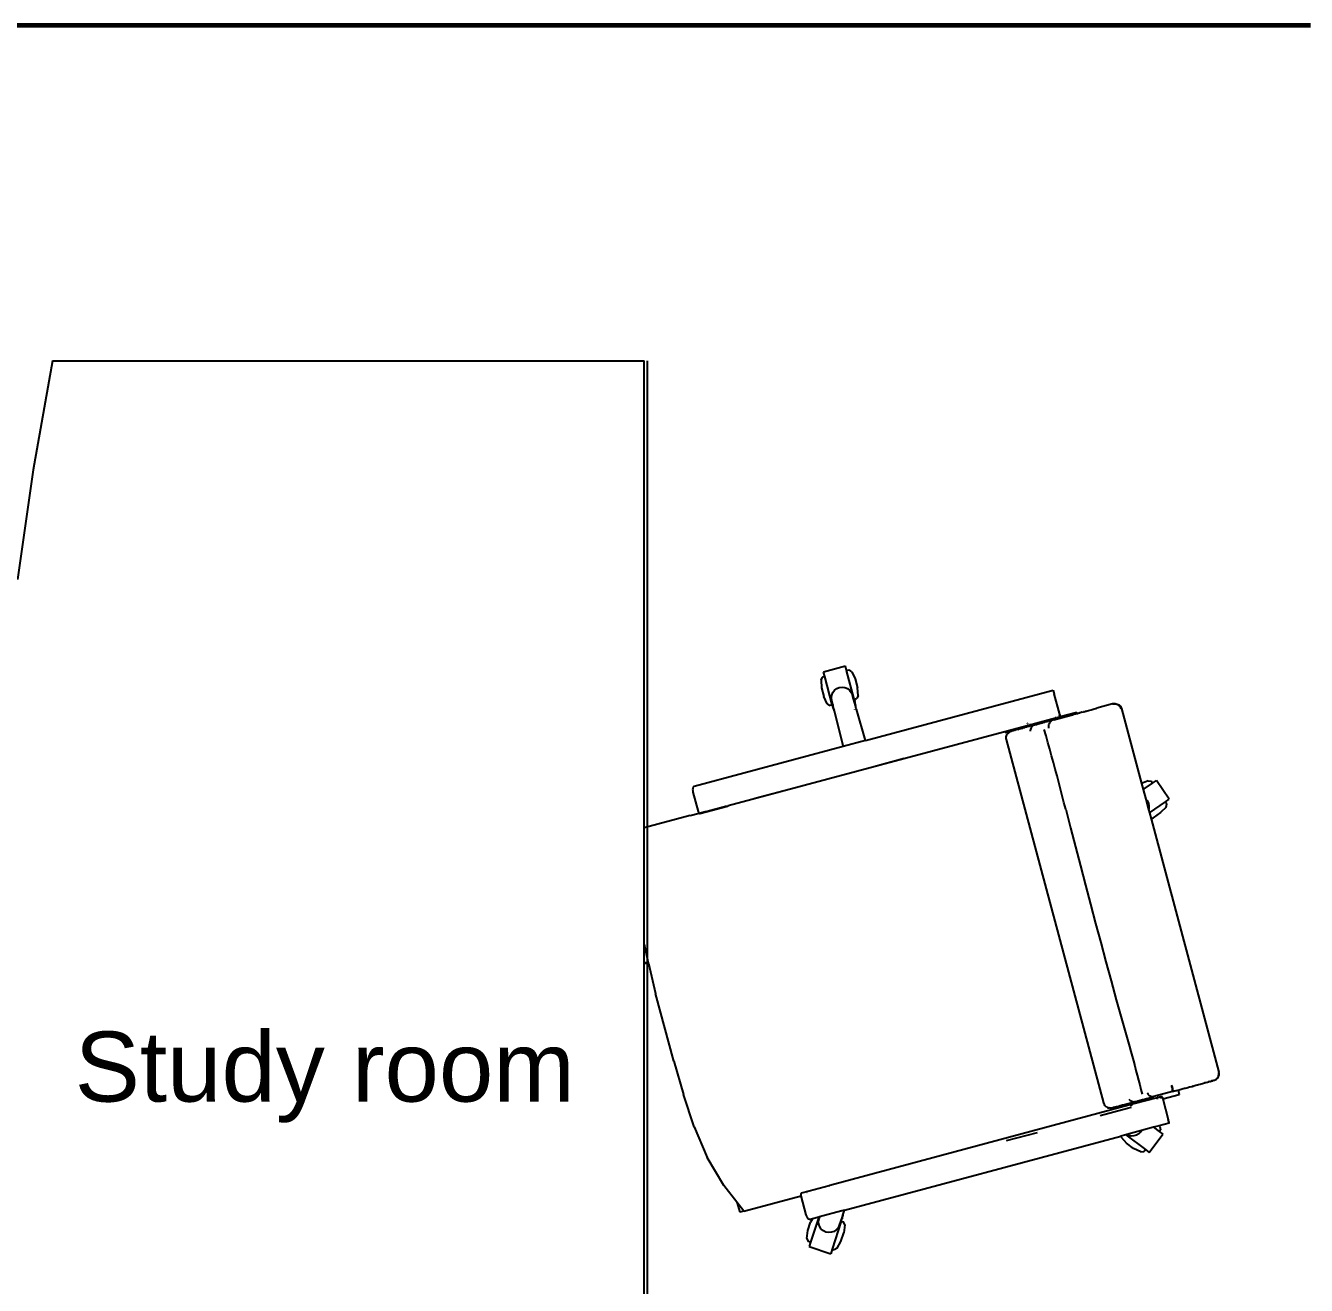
# Model space of a CAD drawing. Header units: metres. Extents: x 54.3 to 102.1, y 17 to 45.8.
# Drawn here: x 62.021 to 63.766, y 27.638 to 29.355 of the extents above; entities that cross this region are included whole.
import ezdxf

# ---------------------------------------------------------------- set-up
doc = ezdxf.new("R2010")
doc.units = ezdxf.units.M
doc.layers.add('A-WALL', color=6, linetype='Continuous', lineweight=60)
doc.styles.get("Standard").update_dxf_attribs({"font": 'arial.ttf'})

msp = doc.modelspace()

# ---------------------------------------------------------------- linework, layer by layer
for p, q in [((62.0577, 28.8981), (62.0313, 28.7495)), ((62.0577, 28.8981), (62.8637, 28.8981)), ((62.8637, 28.2617), (62.8637, 28.8981)), ((62.8677, 28.8981), (62.8677, 27.0981)), ((62.0313, 28.7495), (62.0097, 28.6001)), ((63.1376, 28.482), (63.1077, 28.474)), ((63.1392, 28.4759), (63.1376, 28.482)), ((63.1392, 28.4759), (63.1426, 28.4768)), ((63.1496, 28.4371), (63.1392, 28.4759)), ((63.1464, 28.4743), (63.1426, 28.4768)), ((63.1464, 28.4743), (63.151, 28.4647)), ((63.1044, 28.4631), (63.1064, 28.4671)), ((63.1044, 28.4631), (63.1052, 28.4524)), ((63.1094, 28.4679), (63.1064, 28.4671)), ((63.1094, 28.4679), (63.1077, 28.474)), ((63.1198, 28.4291), (63.1094, 28.4679)), ((63.151, 28.4647), (63.1542, 28.4527)), ((63.1052, 28.4524), (63.1084, 28.4405)), ((63.113, 28.4308), (63.1084, 28.4405)), ((63.1186, 28.4389), (63.1191, 28.4426)), ((63.1191, 28.4426), (63.1205, 28.4461)), ((63.1205, 28.4461), (63.1228, 28.4491)), ((63.1228, 28.4491), (63.1258, 28.4514)), ((63.1258, 28.4514), (63.1293, 28.4529)), ((63.1293, 28.4529), (63.1331, 28.4533)), ((63.1331, 28.4533), (63.1368, 28.4529)), ((63.1368, 28.4529), (63.1403, 28.4514)), ((63.1403, 28.4514), (63.1433, 28.4491)), ((63.1433, 28.4491), (63.1456, 28.4461)), ((63.1456, 28.4461), (63.1471, 28.4426)), ((63.1485, 28.4377), (63.1471, 28.4426)), ((63.155, 28.4421), (63.153, 28.438)), ((63.155, 28.4421), (63.1542, 28.4527)), ((63.1651, 28.3807), (63.4208, 28.4492)), ((63.4208, 28.4492), (63.4208, 28.449)), ((63.4208, 28.449), (63.421, 28.4483)), ((63.421, 28.4483), (63.4213, 28.4472)), ((63.4213, 28.4472), (63.4217, 28.4458)), ((63.4217, 28.4458), (63.4222, 28.4442)), ((63.4297, 28.4162), (63.4222, 28.4442)), ((63.113, 28.4308), (63.1168, 28.4283)), ((63.1198, 28.4291), (63.1168, 28.4283)), ((63.1191, 28.4351), (63.1186, 28.4389)), ((63.1204, 28.4299), (63.1191, 28.4351)), ((63.1198, 28.4291), (63.1205, 28.4264)), ((63.1204, 28.4299), (63.1203, 28.4291)), ((63.1206, 28.4265), (63.1203, 28.4291)), ((63.1225, 28.4212), (63.1204, 28.4299)), ((63.1206, 28.4265), (63.1205, 28.4264)), ((63.1207, 28.4265), (63.1205, 28.4264)), ((63.1205, 28.4263), (63.1205, 28.4264)), ((63.1205, 28.4264), (63.1205, 28.4264)), ((63.1207, 28.4263), (63.1205, 28.4263)), ((63.1205, 28.4263), (63.1207, 28.4257)), ((63.1206, 28.4265), (63.1207, 28.4265)), ((63.1207, 28.4265), (63.1207, 28.4263)), ((63.1207, 28.4263), (63.1207, 28.4257)), ((63.1208, 28.4251), (63.1207, 28.4257)), ((63.1207, 28.4257), (63.1207, 28.4257)), ((63.1207, 28.4257), (63.1208, 28.4251)), ((63.1208, 28.4251), (63.1208, 28.4251)), ((63.1209, 28.4248), (63.1208, 28.4251)), ((63.121, 28.4248), (63.1208, 28.4251)), ((63.121, 28.4248), (63.1209, 28.4248)), ((63.1209, 28.4248), (63.121, 28.4248)), ((63.121, 28.4246), (63.1209, 28.4248)), ((63.121, 28.4248), (63.121, 28.4248)), ((63.121, 28.4248), (63.121, 28.4246)), ((63.121, 28.4248), (63.121, 28.4246)), ((63.121, 28.4246), (63.121, 28.4246)), ((63.121, 28.4246), (63.1224, 28.4214)), ((63.1492, 28.4369), (63.1485, 28.4377)), ((63.1512, 28.4286), (63.1485, 28.4377)), ((63.1492, 28.4369), (63.1502, 28.4344)), ((63.1496, 28.4371), (63.153, 28.438)), ((63.1496, 28.4371), (63.1504, 28.4345)), ((63.15, 28.4233), (63.1498, 28.4228)), ((63.1504, 28.4345), (63.1502, 28.4344)), ((63.1504, 28.4344), (63.1502, 28.4344)), ((63.1503, 28.4342), (63.1502, 28.4344)), ((63.1502, 28.4344), (63.1502, 28.4344)), ((63.1504, 28.4343), (63.1503, 28.4342)), ((63.1505, 28.4337), (63.1503, 28.4342)), ((63.1504, 28.4344), (63.1504, 28.4345)), ((63.1504, 28.4343), (63.1504, 28.4344)), ((63.1504, 28.4343), (63.1506, 28.4337)), ((63.1505, 28.4337), (63.1506, 28.4337)), ((63.1507, 28.4331), (63.1505, 28.4337)), ((63.1507, 28.4331), (63.1506, 28.4337)), ((63.1507, 28.4331), (63.1508, 28.4328)), ((63.1508, 28.4328), (63.1507, 28.4328)), ((63.1508, 28.4328), (63.1508, 28.4328)), ((63.1508, 28.4326), (63.1508, 28.4328)), ((63.1508, 28.4326), (63.1508, 28.4328)), ((63.1508, 28.4326), (63.1508, 28.4326)), ((63.1512, 28.4291), (63.1508, 28.4326)), ((63.1512, 28.4291), (63.1512, 28.4286)), ((63.1512, 28.4291), (63.1512, 28.4291)), ((63.1525, 28.424), (63.1512, 28.4286)), ((63.1526, 28.4235), (63.1525, 28.424)), ((63.1651, 28.3807), (63.1526, 28.4235)), ((63.4655, 28.4208), (63.4688, 28.4217)), ((63.469, 28.4218), (63.4688, 28.4217)), ((63.469, 28.4218), (63.4724, 28.4227)), ((63.4726, 28.4227), (63.4724, 28.4227)), ((63.4726, 28.4227), (63.4763, 28.4238)), ((63.4765, 28.4238), (63.4763, 28.4238)), ((63.4765, 28.4238), (63.48, 28.4247)), ((63.4789, 28.4239), (63.4777, 28.4239)), ((63.4791, 28.4239), (63.4789, 28.4239)), ((63.5013, 28.4305), (63.48, 28.4247)), ((63.5013, 28.4305), (63.5024, 28.4307)), ((63.5026, 28.4306), (63.5013, 28.4305)), ((63.5027, 28.4308), (63.5024, 28.4307)), ((63.5039, 28.4306), (63.5026, 28.4306)), ((63.5027, 28.4308), (63.5038, 28.4309)), ((63.5038, 28.4309), (63.5051, 28.4309)), ((63.5038, 28.4309), (63.504, 28.4309)), ((63.5052, 28.4305), (63.5039, 28.4306)), ((63.504, 28.4309), (63.5054, 28.4309)), ((63.5051, 28.4309), (63.5065, 28.4307)), ((63.5064, 28.4302), (63.5052, 28.4305)), ((63.5054, 28.4309), (63.5067, 28.4307)), ((63.5076, 28.4298), (63.5064, 28.4302)), ((63.5065, 28.4307), (63.5078, 28.4303)), ((63.5067, 28.4307), (63.508, 28.4304)), ((63.5088, 28.4293), (63.5076, 28.4298)), ((63.5078, 28.4303), (63.509, 28.4298)), ((63.508, 28.4304), (63.5092, 28.4299)), ((63.5098, 28.4287), (63.5088, 28.4293)), ((63.509, 28.4298), (63.5101, 28.4291)), ((63.5092, 28.4299), (63.5104, 28.4292)), ((63.5108, 28.4279), (63.5098, 28.4287)), ((63.5104, 28.4292), (63.5114, 28.4284)), ((63.5117, 28.4271), (63.5108, 28.4279)), ((63.5111, 28.4283), (63.5119, 28.4274)), ((63.5114, 28.4284), (63.5122, 28.4275)), ((63.5124, 28.4261), (63.5117, 28.4271)), ((63.5119, 28.4274), (63.5126, 28.4263)), ((63.5122, 28.4275), (63.5129, 28.4264)), ((63.513, 28.4251), (63.5124, 28.4261)), ((63.5126, 28.4263), (63.5132, 28.4252)), ((63.5129, 28.4264), (63.5134, 28.4253)), ((63.5135, 28.424), (63.513, 28.4251)), ((63.5132, 28.4252), (63.5135, 28.424)), ((63.5134, 28.4253), (63.5138, 28.4241)), ((63.5138, 28.4241), (63.5412, 28.3219)), ((63.1225, 28.4212), (63.1224, 28.4214)), ((63.1224, 28.4214), (63.1224, 28.4214)), ((63.1225, 28.4212), (63.1345, 28.3725)), ((63.1264, 28.4169), (63.1264, 28.417)), ((63.3856, 28.404), (63.3853, 28.4043)), ((63.4239, 28.411), (63.3921, 28.4025)), ((63.4044, 28.4045), (63.4031, 28.4041)), ((63.4044, 28.4045), (63.4062, 28.4049)), ((63.4075, 28.4053), (63.4062, 28.4049)), ((63.4075, 28.4053), (63.409, 28.4057)), ((63.4104, 28.4061), (63.409, 28.4057)), ((63.4104, 28.4061), (63.4116, 28.4064)), ((63.4129, 28.4068), (63.4116, 28.4064)), ((63.4129, 28.4068), (63.4139, 28.407)), ((63.4152, 28.4074), (63.4139, 28.407)), ((63.4156, 28.4048), (63.415, 28.4036)), ((63.4152, 28.4074), (63.4159, 28.4075)), ((63.4164, 28.4058), (63.4156, 28.4048)), ((63.4172, 28.4079), (63.4159, 28.4075)), ((63.4173, 28.4068), (63.4164, 28.4058)), ((63.4172, 28.4079), (63.4176, 28.408)), ((63.4184, 28.4076), (63.4173, 28.4068)), ((63.4184, 28.4076), (63.4173, 28.4068)), ((63.4189, 28.4084), (63.4176, 28.408)), ((63.4195, 28.4083), (63.4184, 28.4076)), ((63.4184, 28.4076), (63.4184, 28.4076)), ((63.4189, 28.4084), (63.419, 28.4084)), ((63.419, 28.4084), (63.4202, 28.4087)), ((63.4196, 28.4083), (63.4195, 28.4083)), ((63.4208, 28.4088), (63.4196, 28.4083)), ((63.4203, 28.4088), (63.4202, 28.4087)), ((63.4203, 28.4088), (63.4208, 28.4088)), ((63.4215, 28.4091), (63.4208, 28.4089)), ((63.4208, 28.4089), (63.4208, 28.4088)), ((63.4215, 28.4091), (63.4453, 28.4154)), ((63.4235, 28.4129), (63.4237, 28.4123)), ((63.4238, 28.4117), (63.4239, 28.4115)), ((63.4239, 28.4113), (63.424, 28.4112)), ((63.424, 28.411), (63.4239, 28.411)), ((63.424, 28.411), (63.4306, 28.4128)), ((63.4256, 28.4116), (63.4255, 28.4116)), ((63.4261, 28.4119), (63.4256, 28.4116)), ((63.427, 28.4126), (63.4266, 28.4122)), ((63.4282, 28.4139), (63.4278, 28.4134)), ((63.4284, 28.4142), (63.4282, 28.4139)), ((63.4297, 28.4162), (63.4298, 28.4158)), ((63.4301, 28.4147), (63.4298, 28.4158)), ((63.4301, 28.4147), (63.4302, 28.4143)), ((63.4303, 28.4137), (63.4302, 28.4143)), ((63.4303, 28.4137), (63.4304, 28.4135)), ((63.4304, 28.4135), (63.4528, 28.4195)), ((63.4304, 28.4135), (63.4304, 28.4133)), ((63.4304, 28.4135), (63.4304, 28.4135)), ((63.4304, 28.4133), (63.4305, 28.4131)), ((63.4305, 28.4131), (63.4305, 28.4129)), ((63.4305, 28.4129), (63.4306, 28.4128)), ((63.4453, 28.4154), (63.4471, 28.4159)), ((63.4466, 28.4156), (63.4453, 28.4154)), ((63.4472, 28.4159), (63.4471, 28.4159)), ((63.4472, 28.4159), (63.449, 28.4164)), ((63.4492, 28.4165), (63.449, 28.4164)), ((63.4492, 28.4165), (63.4512, 28.417)), ((63.4514, 28.417), (63.4512, 28.417)), ((63.4514, 28.417), (63.4533, 28.4176)), ((63.4528, 28.4195), (63.4533, 28.4176)), ((63.4533, 28.4176), (63.4536, 28.4177)), ((63.4534, 28.4174), (63.4535, 28.417)), ((63.4538, 28.4177), (63.4536, 28.4177)), ((63.4538, 28.4177), (63.4562, 28.4184)), ((63.4564, 28.4184), (63.4562, 28.4184)), ((63.4564, 28.4184), (63.459, 28.4191)), ((63.4592, 28.4191), (63.459, 28.4191)), ((63.4592, 28.4191), (63.4621, 28.4199)), ((63.4623, 28.42), (63.4621, 28.4199)), ((63.4623, 28.42), (63.4653, 28.4208)), ((63.4655, 28.4208), (63.4653, 28.4208)), ((63.392, 28.4025), (62.9779, 28.2915)), ((63.3634, 28.3935), (63.3547, 28.3912)), ((63.3568, 28.3858), (63.3571, 28.3871)), ((63.3571, 28.3871), (63.3576, 28.3883)), ((63.3576, 28.3883), (63.3582, 28.3894)), ((63.3582, 28.3894), (63.359, 28.3904)), ((63.359, 28.3904), (63.3599, 28.3914)), ((63.3599, 28.3914), (63.361, 28.3922)), ((63.361, 28.3922), (63.3621, 28.3929)), ((63.3621, 28.3929), (63.3622, 28.3929)), ((63.3622, 28.3929), (63.3634, 28.3935)), ((63.3634, 28.3935), (63.3647, 28.3938)), ((63.3634, 28.3935), (63.3634, 28.3935)), ((63.365, 28.3939), (63.3637, 28.3933)), ((63.3647, 28.3938), (63.3648, 28.3939)), ((63.3648, 28.3939), (63.365, 28.3939)), ((63.3663, 28.3943), (63.365, 28.3939)), ((63.3668, 28.3944), (63.3655, 28.3938)), ((63.3663, 28.3943), (63.3668, 28.3944)), ((63.3681, 28.3947), (63.3668, 28.3944)), ((63.3687, 28.3949), (63.3675, 28.3944)), ((63.3681, 28.3947), (63.3687, 28.3949)), ((63.3701, 28.3953), (63.3687, 28.3949)), ((63.3709, 28.3955), (63.3697, 28.3949)), ((63.3701, 28.3953), (63.3709, 28.3955)), ((63.3723, 28.3959), (63.3709, 28.3955)), ((63.3733, 28.3961), (63.3721, 28.3956)), ((63.3723, 28.3959), (63.3733, 28.3961)), ((63.3747, 28.3965), (63.3733, 28.3961)), ((63.3759, 28.3968), (63.3747, 28.3963)), ((63.3747, 28.3965), (63.3759, 28.3968)), ((63.3773, 28.3972), (63.3759, 28.3968)), ((63.3773, 28.3972), (63.3788, 28.3976)), ((63.3788, 28.3976), (63.3775, 28.397)), ((63.3801, 28.398), (63.3788, 28.3976)), ((63.3801, 28.398), (63.3818, 28.3984)), ((63.3818, 28.3984), (63.3805, 28.3978)), ((63.3831, 28.3988), (63.3818, 28.3984)), ((63.3831, 28.3988), (63.385, 28.3993)), ((63.385, 28.3993), (63.3838, 28.3987)), ((63.3863, 28.3996), (63.385, 28.3993)), ((63.3867, 28.4031), (63.3863, 28.4033)), ((63.3863, 28.3996), (63.3885, 28.4002)), ((63.3885, 28.4002), (63.3872, 28.3996)), ((63.3876, 28.4026), (63.3876, 28.4026)), ((63.3898, 28.4006), (63.3885, 28.4002)), ((63.3892, 28.4022), (63.3886, 28.4023)), ((63.3894, 28.3946), (63.3893, 28.3933)), ((63.3897, 28.3958), (63.3894, 28.3946)), ((63.3901, 28.397), (63.3897, 28.3958)), ((63.3904, 28.4022), (63.3898, 28.4022)), ((63.3898, 28.4006), (63.3921, 28.4012)), ((63.3908, 28.3981), (63.3901, 28.397)), ((63.3905, 28.4022), (63.3904, 28.4022)), ((63.3916, 28.3992), (63.3908, 28.3981)), ((63.3921, 28.4012), (63.3909, 28.4006)), ((63.3925, 28.4001), (63.3916, 28.3992)), ((63.3921, 28.4025), (63.392, 28.4025)), ((63.3934, 28.4015), (63.3921, 28.4012)), ((63.3936, 28.401), (63.3925, 28.4001)), ((63.3934, 28.4015), (63.396, 28.4022)), ((63.3947, 28.4017), (63.3936, 28.401)), ((63.396, 28.4022), (63.3947, 28.4017)), ((63.3973, 28.4026), (63.396, 28.4022)), ((63.3973, 28.4026), (63.3978, 28.4027)), ((63.3978, 28.4027), (63.3997, 28.4032)), ((63.401, 28.4036), (63.3997, 28.4032)), ((63.401, 28.4036), (63.4031, 28.4041)), ((63.4111, 28.387), (63.4086, 28.3959)), ((63.4136, 28.378), (63.4111, 28.387)), ((63.4142, 28.4012), (63.4141, 28.3999)), ((63.4141, 28.3999), (63.4142, 28.3987)), ((63.4145, 28.4024), (63.4142, 28.4012)), ((63.4142, 28.3987), (63.4145, 28.3975)), ((63.415, 28.4036), (63.4145, 28.4024)), ((63.1345, 28.3725), (62.9314, 28.3181)), ((63.1651, 28.3807), (63.1345, 28.3725)), ((63.1345, 28.3725), (63.1346, 28.3723)), ((63.1651, 28.3807), (63.1651, 28.3805)), ((63.3567, 28.3846), (63.3568, 28.3858)), ((63.3568, 28.3833), (63.3567, 28.3846)), ((63.3571, 28.3821), (63.3568, 28.3833)), ((63.4898, 27.8868), (63.3571, 28.3821)), ((63.4161, 28.3689), (63.4136, 28.378)), ((63.1762, 28.3454), (63.2179, 28.3566)), ((63.4185, 28.3598), (63.4161, 28.3689)), ((63.421, 28.3507), (63.4185, 28.3598)), ((63.4234, 28.3416), (63.421, 28.3507)), ((63.4259, 28.3325), (63.4234, 28.3416)), ((62.9306, 28.3176), (62.93, 28.3167)), ((62.9314, 28.3181), (62.9306, 28.3176)), ((63.4283, 28.3234), (63.4259, 28.3325)), ((63.4307, 28.3143), (63.4283, 28.3234)), ((63.5499, 28.3258), (63.5412, 28.3219)), ((63.5412, 28.3219), (63.5433, 28.3139)), ((63.5433, 28.3139), (63.5562, 28.3227)), ((63.5499, 28.3258), (63.5545, 28.3252)), ((63.5562, 28.3227), (63.5545, 28.3252)), ((63.5562, 28.3227), (63.5614, 28.3263)), ((63.5789, 28.3008), (63.5614, 28.3263)), ((62.9296, 28.3155), (62.9295, 28.3139)), ((62.9295, 28.3139), (62.9296, 28.3122)), ((62.93, 28.3167), (62.9296, 28.3155)), ((62.9296, 28.3122), (62.93, 28.3104)), ((62.93, 28.3104), (62.937, 28.2842)), ((63.0148, 28.3022), (63.0542, 28.3127)), ((63.4331, 28.3053), (63.4307, 28.3143)), ((63.4354, 28.2962), (63.4331, 28.3053)), ((63.5433, 28.3139), (63.5468, 28.3009)), ((63.5468, 28.3009), (63.5486, 28.2989)), ((63.5468, 28.3009), (63.5506, 28.2869)), ((63.5737, 28.2973), (63.5789, 28.3008)), ((62.937, 28.2842), (62.9372, 28.2838)), ((62.9372, 28.2838), (62.9374, 28.2834)), ((62.9374, 28.2834), (62.9375, 28.2831)), ((62.9375, 28.2831), (62.9377, 28.2828)), ((62.9377, 28.2828), (62.938, 28.2825)), ((62.938, 28.2825), (62.9382, 28.2822)), ((62.9382, 28.2822), (62.9384, 28.2819)), ((62.9386, 28.2817), (62.9465, 28.2839)), ((62.9395, 28.2812), (62.9497, 28.2839)), ((62.9461, 28.284), (62.9465, 28.2839)), ((62.9465, 28.2839), (62.9466, 28.2839)), ((62.9466, 28.2839), (62.9495, 28.2846)), ((62.9477, 28.2837), (62.9482, 28.2837)), ((62.9482, 28.2837), (62.9483, 28.2837)), ((62.9495, 28.2846), (62.9494, 28.2849)), ((62.9495, 28.2846), (62.9762, 28.2918)), ((62.9496, 28.2841), (62.9496, 28.2842)), ((62.9497, 28.2839), (62.9498, 28.284)), ((62.9498, 28.284), (62.9771, 28.2913)), ((62.9771, 28.2913), (62.9779, 28.2915)), ((63.4377, 28.2872), (63.4354, 28.2962)), ((63.4377, 28.2872), (63.4443, 28.2616)), ((63.5486, 28.2989), (63.5504, 28.2955)), ((63.5504, 28.2955), (63.5511, 28.2918)), ((63.5509, 28.288), (63.5506, 28.2869)), ((63.5506, 28.2869), (63.5518, 28.2822)), ((63.5511, 28.2918), (63.5509, 28.288)), ((63.5518, 28.2822), (63.5737, 28.2973)), ((63.5518, 28.2822), (63.5518, 28.2822)), ((63.5518, 28.2822), (63.554, 28.2741)), ((63.567, 28.2824), (63.5569, 28.2754)), ((63.5745, 28.29), (63.567, 28.2824)), ((63.5737, 28.2973), (63.5756, 28.2944)), ((63.5745, 28.29), (63.5756, 28.2944)), ((62.9262, 28.2784), (62.8637, 28.2617)), ((62.9262, 28.2784), (62.9386, 28.2817)), ((62.9384, 28.2819), (62.9386, 28.2817)), ((62.9386, 28.2817), (62.9388, 28.2815)), ((62.9388, 28.2815), (62.9391, 28.2814)), ((62.9391, 28.2814), (62.9393, 28.2813)), ((62.9393, 28.2813), (62.9395, 28.2812)), ((63.554, 28.2741), (63.5569, 28.2754)), ((63.554, 28.2741), (63.6465, 27.9288)), ((62.8637, 28.1032), (62.8637, 28.2617)), ((63.4443, 28.2616), (63.4509, 28.2357)), ((63.4509, 28.2357), (63.4577, 28.2098)), ((63.4577, 28.2098), (63.4645, 28.1837)), ((63.4645, 28.1837), (63.4714, 28.1576)), ((63.4714, 28.1576), (63.4784, 28.1315)), ((63.4784, 28.1315), (63.4854, 28.1054)), ((62.8637, 28.1032), (62.8681, 28.082)), ((62.8637, 28.0781), (62.8637, 28.1032)), ((63.4854, 28.1054), (63.4925, 28.0793)), ((62.8691, 28.0778), (62.8637, 28.0781)), ((62.8637, 28.0778), (62.8637, 28.0781)), ((62.8637, 28.0773), (62.8637, 28.0778)), ((62.866, 28.0774), (62.8637, 28.0778)), ((62.8637, 27.0981), (62.8637, 28.0773)), ((62.8637, 28.0773), (62.866, 28.0772)), ((62.866, 28.0774), (62.866, 28.0772)), ((62.866, 28.0774), (62.866, 28.0772)), ((62.866, 28.0774), (62.866, 28.0774)), ((62.866, 28.0774), (62.8662, 28.0774)), ((62.8661, 28.0772), (62.866, 28.0772)), ((62.866, 28.0772), (62.866, 28.0772)), ((62.8662, 28.0774), (62.8661, 28.0772)), ((62.8661, 28.0772), (62.8667, 28.0772)), ((62.8662, 28.0774), (62.8667, 28.0773)), ((62.8667, 28.0772), (62.8667, 28.0773)), ((62.8667, 28.0773), (62.8673, 28.0772)), ((62.8673, 28.0772), (62.8667, 28.0772)), ((62.8674, 28.0772), (62.8673, 28.0772)), ((62.8676, 28.0771), (62.8674, 28.0772)), ((62.8676, 28.0772), (62.8674, 28.0772)), ((62.8676, 28.0772), (62.8676, 28.0771)), ((62.8676, 28.0771), (62.8677, 28.0772)), ((62.8677, 28.0772), (62.8676, 28.0772)), ((62.8678, 28.0771), (62.8676, 28.0771)), ((62.8677, 28.0772), (62.8679, 28.0772)), ((62.8677, 28.0772), (62.8678, 28.0771)), ((62.8679, 28.0772), (62.8678, 28.0771)), ((62.8679, 28.0772), (62.8692, 28.0773)), ((62.8681, 28.082), (62.8691, 28.0778)), ((62.8691, 28.0778), (62.8692, 28.0773)), ((62.8692, 28.0773), (62.879, 28.036)), ((63.4925, 28.0793), (63.4996, 28.0534)), ((63.4996, 28.0534), (63.5067, 28.0275)), ((62.9037, 27.9438), (62.879, 28.036)), ((63.5067, 28.0275), (63.5139, 28.0018)), ((63.5139, 28.0018), (63.521, 27.9763)), ((63.521, 27.9763), (63.5228, 27.97)), ((63.5228, 27.97), (63.5246, 27.9636)), ((63.5246, 27.9636), (63.5264, 27.9571)), ((63.5264, 27.9571), (63.5282, 27.9507)), ((63.5282, 27.9507), (63.5299, 27.9441)), ((62.9037, 27.9438), (62.9172, 27.8984)), ((63.5299, 27.9441), (63.5317, 27.9376)), ((63.5317, 27.9376), (63.5334, 27.9311)), ((63.5334, 27.9311), (63.5352, 27.9246)), ((63.5352, 27.9246), (63.5369, 27.9181)), ((63.5369, 27.9181), (63.5385, 27.9116)), ((63.6336, 27.9159), (63.6323, 27.9155)), ((63.6323, 27.9155), (63.6329, 27.9158)), ((63.6336, 27.9159), (63.6359, 27.9165)), ((63.6336, 27.9159), (63.6349, 27.9163)), ((63.6359, 27.9165), (63.6366, 27.9168)), ((63.6369, 27.9168), (63.6359, 27.9165)), ((63.639, 27.9173), (63.6369, 27.9168)), ((63.6369, 27.9168), (63.638, 27.9172)), ((63.639, 27.9173), (63.64, 27.9177)), ((63.639, 27.9173), (63.6392, 27.9175)), ((63.64, 27.9177), (63.6412, 27.9183)), ((63.64, 27.9177), (63.6403, 27.9178)), ((63.6403, 27.9178), (63.6415, 27.9183)), ((63.6412, 27.9183), (63.6424, 27.919)), ((63.6415, 27.9183), (63.6426, 27.919)), ((63.6424, 27.919), (63.6434, 27.9198)), ((63.6426, 27.919), (63.6436, 27.9198)), ((63.6434, 27.9198), (63.6443, 27.9207)), ((63.6436, 27.9198), (63.6445, 27.9208)), ((63.6443, 27.9207), (63.645, 27.9217)), ((63.6445, 27.9208), (63.6453, 27.9218)), ((63.645, 27.9217), (63.6457, 27.9228)), ((63.6453, 27.9218), (63.6459, 27.9229)), ((63.6457, 27.9228), (63.6461, 27.924)), ((63.6459, 27.9229), (63.6464, 27.924)), ((63.6461, 27.924), (63.6464, 27.9252)), ((63.6464, 27.9252), (63.6465, 27.9264)), ((63.6464, 27.924), (63.6467, 27.9252)), ((63.6467, 27.9276), (63.6465, 27.9288)), ((63.6465, 27.9264), (63.6465, 27.9276)), ((63.6468, 27.9264), (63.6467, 27.9276)), ((63.6467, 27.9252), (63.6468, 27.9264)), ((62.9318, 27.8544), (62.9172, 27.8984)), ((63.5385, 27.9116), (63.5402, 27.9051)), ((63.5402, 27.9051), (63.5418, 27.8988)), ((63.5489, 27.9007), (63.5491, 27.9001)), ((63.5491, 27.9001), (63.5497, 27.899)), ((63.5497, 27.899), (63.5506, 27.898)), ((63.583, 27.9023), (63.558, 27.8956)), ((63.57, 27.8925), (63.5924, 27.8985)), ((63.582, 27.9115), (63.5825, 27.9097)), ((63.5825, 27.9092), (63.5824, 27.9097)), ((63.5825, 27.9097), (63.5825, 27.9092)), ((63.5828, 27.9081), (63.5825, 27.9092)), ((63.5825, 27.9092), (63.5826, 27.9091)), ((63.5826, 27.9091), (63.5829, 27.9079)), ((63.583, 27.907), (63.5828, 27.9081)), ((63.5829, 27.9079), (63.5831, 27.9068)), ((63.5831, 27.9061), (63.583, 27.907)), ((63.583, 27.9023), (63.5831, 27.9024)), ((63.5832, 27.9024), (63.583, 27.9023)), ((63.583, 27.9023), (63.583, 27.9023)), ((63.5831, 27.9068), (63.5833, 27.9057)), ((63.5832, 27.9052), (63.5831, 27.9061)), ((63.5831, 27.9024), (63.5832, 27.9027)), ((63.5832, 27.9027), (63.5833, 27.9031)), ((63.5844, 27.9027), (63.5832, 27.9024)), ((63.5832, 27.9024), (63.584, 27.9027)), ((63.5833, 27.9057), (63.5834, 27.9047)), ((63.5833, 27.9044), (63.5833, 27.9047)), ((63.5833, 27.9037), (63.5833, 27.9044)), ((63.5833, 27.9031), (63.5833, 27.9037)), ((63.5834, 27.9047), (63.5837, 27.904)), ((63.5837, 27.904), (63.5839, 27.9034)), ((63.5839, 27.9034), (63.5842, 27.9029)), ((63.5842, 27.9029), (63.5844, 27.9027)), ((63.5844, 27.9027), (63.5845, 27.9027)), ((63.5845, 27.9027), (63.5865, 27.9033)), ((63.5845, 27.9027), (63.5858, 27.9032)), ((63.5865, 27.9033), (63.5887, 27.9039)), ((63.5865, 27.9033), (63.5878, 27.9037)), ((63.5887, 27.9039), (63.5908, 27.9044)), ((63.5887, 27.9039), (63.59, 27.9043)), ((63.5908, 27.9047), (63.5908, 27.9044)), ((63.5908, 27.9044), (63.5911, 27.9045)), ((63.5908, 27.9044), (63.5924, 27.8985)), ((63.5911, 27.9045), (63.5937, 27.9052)), ((63.5911, 27.9045), (63.5924, 27.9049)), ((63.5937, 27.9052), (63.5966, 27.906)), ((63.5937, 27.9052), (63.595, 27.9056)), ((63.5966, 27.906), (63.5996, 27.9068)), ((63.5966, 27.906), (63.5978, 27.9064)), ((63.5996, 27.9068), (63.6028, 27.9076)), ((63.5996, 27.9068), (63.6008, 27.9072)), ((63.6028, 27.9076), (63.6063, 27.9086)), ((63.6028, 27.9076), (63.6041, 27.9081)), ((63.6063, 27.9086), (63.61, 27.9095)), ((63.6063, 27.9086), (63.6075, 27.909)), ((63.61, 27.9095), (63.6138, 27.9106)), ((63.61, 27.9095), (63.6112, 27.91)), ((63.6138, 27.9106), (63.6175, 27.9116)), ((63.6138, 27.9106), (63.6151, 27.911)), ((63.6151, 27.911), (63.6163, 27.9116)), ((63.6175, 27.9116), (63.6209, 27.9125)), ((63.6175, 27.9116), (63.6188, 27.912)), ((63.6209, 27.9125), (63.624, 27.9133)), ((63.6209, 27.9125), (63.6222, 27.9129)), ((63.624, 27.9133), (63.6268, 27.9141)), ((63.624, 27.9133), (63.6253, 27.9137)), ((63.6294, 27.9148), (63.6268, 27.9141)), ((63.6268, 27.9141), (63.6281, 27.9145)), ((63.6294, 27.9148), (63.6323, 27.9155)), ((63.6294, 27.9148), (63.6307, 27.9152)), ((63.5305, 27.8855), (63.1164, 27.7745)), ((63.4901, 27.8856), (63.4898, 27.8868)), ((63.4903, 27.885), (63.4898, 27.8868)), ((63.4903, 27.885), (63.4901, 27.8856)), ((63.4903, 27.885), (63.4906, 27.8844)), ((63.4912, 27.8833), (63.4906, 27.8844)), ((63.4921, 27.8824), (63.4912, 27.8833)), ((63.4931, 27.8815), (63.4921, 27.8824)), ((63.4942, 27.8808), (63.4931, 27.8815)), ((63.4942, 27.8808), (63.4948, 27.8806)), ((63.4948, 27.8806), (63.4942, 27.8808)), ((63.5012, 27.8804), (63.5029, 27.8809)), ((63.5029, 27.8809), (63.5049, 27.8814)), ((63.5029, 27.8809), (63.5029, 27.8809)), ((63.5049, 27.8814), (63.5071, 27.882)), ((63.5049, 27.8814), (63.5049, 27.8814)), ((63.5071, 27.882), (63.5095, 27.8826)), ((63.5071, 27.882), (63.5071, 27.882)), ((63.5095, 27.8826), (63.5121, 27.8833)), ((63.5095, 27.8826), (63.5095, 27.8826)), ((63.5121, 27.8833), (63.5149, 27.8841)), ((63.5121, 27.8833), (63.5121, 27.8833)), ((63.5149, 27.8841), (63.5179, 27.8849)), ((63.5149, 27.8841), (63.5149, 27.8841)), ((63.5179, 27.8849), (63.518, 27.8849)), ((63.518, 27.8849), (63.5211, 27.8858)), ((63.5211, 27.8858), (63.5212, 27.8858)), ((63.5212, 27.8858), (63.5246, 27.8867)), ((63.5238, 27.8921), (63.5246, 27.8911)), ((63.5246, 27.8911), (63.5256, 27.8903)), ((63.5246, 27.8867), (63.5282, 27.8877)), ((63.5246, 27.8867), (63.5246, 27.8867)), ((63.5256, 27.8903), (63.5268, 27.8896)), ((63.5256, 27.8806), (63.5273, 27.8811)), ((63.5257, 27.881), (63.5256, 27.8806)), ((63.5263, 27.8823), (63.526, 27.8819)), ((63.5268, 27.8896), (63.528, 27.8891)), ((63.5268, 27.8832), (63.5268, 27.8831)), ((63.528, 27.8843), (63.5275, 27.8839)), ((63.528, 27.8891), (63.5294, 27.8887)), ((63.5282, 27.8877), (63.5283, 27.8877)), ((63.5283, 27.8877), (63.5321, 27.8887)), ((63.529, 27.8849), (63.5285, 27.8846)), ((63.5291, 27.885), (63.529, 27.8849)), ((63.5294, 27.8887), (63.5307, 27.8886)), ((63.5306, 27.8855), (63.5305, 27.8855)), ((63.5624, 27.894), (63.5306, 27.8855)), ((63.5307, 27.8886), (63.5321, 27.8887)), ((63.5321, 27.8887), (63.5322, 27.8887)), ((63.5322, 27.8887), (63.5353, 27.8895)), ((63.5353, 27.8895), (63.5358, 27.8897)), ((63.5358, 27.8897), (63.5359, 27.8897)), ((63.5359, 27.8897), (63.5392, 27.8906)), ((63.5392, 27.8906), (63.5393, 27.8906)), ((63.5393, 27.8906), (63.5423, 27.8914)), ((63.5423, 27.8914), (63.5424, 27.8914)), ((63.5424, 27.8914), (63.5452, 27.8922)), ((63.5452, 27.8922), (63.5477, 27.8929)), ((63.5452, 27.8922), (63.5452, 27.8922)), ((63.5477, 27.8929), (63.5478, 27.8929)), ((63.5478, 27.8929), (63.55, 27.8935)), ((63.55, 27.8935), (63.5501, 27.8935)), ((63.5501, 27.8935), (63.552, 27.894)), ((63.5506, 27.898), (63.5516, 27.8972)), ((63.5516, 27.8972), (63.5527, 27.8965)), ((63.552, 27.894), (63.5521, 27.894)), ((63.5521, 27.894), (63.5537, 27.8945)), ((63.5527, 27.8965), (63.5539, 27.896)), ((63.5537, 27.8945), (63.5538, 27.8945)), ((63.5538, 27.8945), (63.5551, 27.8949)), ((63.5539, 27.896), (63.5552, 27.8957)), ((63.5551, 27.8949), (63.5552, 27.8949)), ((63.5552, 27.8957), (63.5566, 27.8956)), ((63.5552, 27.8949), (63.5563, 27.8952)), ((63.5573, 27.8954), (63.5563, 27.8952)), ((63.5563, 27.8952), (63.5563, 27.8952)), ((63.5566, 27.8956), (63.558, 27.8956)), ((63.5573, 27.8954), (63.558, 27.8956)), ((63.558, 27.8956), (63.558, 27.8956)), ((63.5625, 27.8941), (63.5624, 27.894)), ((63.5691, 27.8958), (63.5625, 27.8941)), ((63.5626, 27.8938), (63.5626, 27.8939)), ((63.5627, 27.8934), (63.5627, 27.8936)), ((63.563, 27.8922), (63.5629, 27.8928)), ((63.5642, 27.8944), (63.5641, 27.8944)), ((63.5648, 27.8944), (63.5642, 27.8944)), ((63.5659, 27.8942), (63.5654, 27.8943)), ((63.5676, 27.8937), (63.567, 27.8939)), ((63.5679, 27.8935), (63.5676, 27.8937)), ((63.5691, 27.8957), (63.5691, 27.8958)), ((63.5692, 27.8955), (63.5691, 27.8957)), ((63.5692, 27.8953), (63.5692, 27.8955)), ((63.5693, 27.8951), (63.5692, 27.8953)), ((63.5693, 27.8949), (63.5693, 27.8951)), ((63.5693, 27.8949), (63.5695, 27.8943)), ((63.5696, 27.8939), (63.5695, 27.8943)), ((63.5696, 27.8939), (63.5699, 27.8928)), ((63.57, 27.8925), (63.5699, 27.8928)), ((63.57, 27.8924), (63.57, 27.8925)), ((63.57, 27.8924), (63.5775, 27.8644)), ((63.4845, 27.8696), (63.4848, 27.8697)), ((63.4848, 27.8697), (63.522, 27.8796)), ((63.4849, 27.8696), (63.4848, 27.8697)), ((63.4954, 27.8803), (63.4948, 27.8806)), ((63.4948, 27.8806), (63.4948, 27.8806)), ((63.4948, 27.8806), (63.4954, 27.8803)), ((63.4955, 27.8803), (63.4954, 27.8803)), ((63.4955, 27.8803), (63.4968, 27.88)), ((63.4981, 27.8799), (63.4968, 27.88)), ((63.4995, 27.8799), (63.4981, 27.8799)), ((63.4996, 27.88), (63.4995, 27.8799)), ((63.4996, 27.88), (63.5011, 27.8804)), ((63.4996, 27.88), (63.4996, 27.88)), ((63.5011, 27.8804), (63.5012, 27.8804)), ((63.522, 27.8796), (63.5256, 27.8806)), ((63.522, 27.8796), (63.5221, 27.8796)), ((63.5256, 27.8806), (63.5256, 27.8805)), ((63.5779, 27.8628), (63.5775, 27.8644)), ((62.9318, 27.8544), (62.9493, 27.8127)), ((63.3572, 27.8355), (63.3994, 27.8468)), ((63.541, 27.8492), (63.521, 27.8439)), ((63.54, 27.8475), (63.5374, 27.8448)), ((63.541, 27.8492), (63.54, 27.8475)), ((63.5575, 27.8537), (63.541, 27.8492)), ((63.5652, 27.8557), (63.5575, 27.8537)), ((63.5575, 27.8537), (63.565, 27.848)), ((63.565, 27.848), (63.5668, 27.8504)), ((63.565, 27.848), (63.57, 27.8442)), ((63.5788, 27.8594), (63.5652, 27.8557)), ((63.5659, 27.8549), (63.5652, 27.8557)), ((63.5659, 27.8549), (63.5668, 27.8504)), ((63.5783, 27.8614), (63.5779, 27.8628)), ((63.5786, 27.8603), (63.5783, 27.8614)), ((63.5788, 27.8596), (63.5786, 27.8603)), ((63.5788, 27.8594), (63.5788, 27.8596)), ((63.1364, 27.7408), (63.5129, 27.8417)), ((63.5195, 27.8435), (63.5129, 27.8417)), ((63.5132, 27.8402), (63.5129, 27.8417)), ((63.5132, 27.8402), (63.5204, 27.8322)), ((63.521, 27.8439), (63.5195, 27.8435)), ((63.5195, 27.8435), (63.5465, 27.8233)), ((63.5302, 27.8248), (63.5204, 27.8322)), ((63.523, 27.8428), (63.521, 27.8439)), ((63.5267, 27.8418), (63.523, 27.8428)), ((63.5305, 27.8419), (63.5267, 27.8418)), ((63.5341, 27.8429), (63.5305, 27.8419)), ((63.5374, 27.8448), (63.5341, 27.8429)), ((63.5515, 27.8195), (63.57, 27.8442)), ((62.972, 27.7743), (62.9493, 27.8127)), ((63.5399, 27.8201), (63.5302, 27.8248)), ((63.5399, 27.8201), (63.5444, 27.8205)), ((63.5465, 27.8233), (63.5444, 27.8205)), ((63.5465, 27.8233), (63.5515, 27.8195)), ((62.9899, 27.7516), (62.972, 27.7743)), ((62.9994, 27.7396), (63.0773, 27.7605)), ((63.0773, 27.7624), (63.0774, 27.7627)), ((63.0773, 27.762), (63.0773, 27.7624)), ((63.0773, 27.7616), (63.0773, 27.762)), ((63.0773, 27.7612), (63.0773, 27.7616)), ((63.0773, 27.7608), (63.0773, 27.7612)), ((63.0773, 27.7605), (63.0773, 27.7608)), ((63.0774, 27.7604), (63.0773, 27.7605)), ((63.0774, 27.7631), (63.0775, 27.7634)), ((63.0774, 27.7627), (63.0774, 27.7631)), ((63.0844, 27.7342), (63.0774, 27.7604)), ((63.0775, 27.7634), (63.0776, 27.7636)), ((63.0776, 27.7636), (63.0777, 27.7639)), ((63.0777, 27.7639), (63.0779, 27.7641)), ((63.0779, 27.7641), (63.078, 27.7643)), ((63.078, 27.7643), (63.0882, 27.767)), ((63.0852, 27.7651), (63.0855, 27.7655)), ((63.0864, 27.7662), (63.0868, 27.7665)), ((63.0868, 27.7665), (63.0869, 27.7665)), ((63.0882, 27.767), (63.0883, 27.767)), ((63.0882, 27.7668), (63.0882, 27.7667)), ((63.0883, 27.767), (63.1156, 27.7743)), ((63.0884, 27.7663), (63.0884, 27.766)), ((63.1156, 27.7743), (63.1164, 27.7745)), ((62.9899, 27.7516), (62.9936, 27.738)), ((62.9994, 27.7396), (62.9899, 27.7516)), ((62.9994, 27.7396), (62.9936, 27.738)), ((63.085, 27.7325), (63.0844, 27.7342)), ((63.0857, 27.7309), (63.085, 27.7325)), ((63.0866, 27.7296), (63.0857, 27.7309)), ((63.0864, 27.7129), (63.0902, 27.7246)), ((63.0876, 27.7287), (63.0866, 27.7296)), ((63.0885, 27.7282), (63.0876, 27.7287)), ((63.0894, 27.7282), (63.0885, 27.7282)), ((63.0927, 27.7291), (63.0894, 27.7282)), ((63.1013, 27.7314), (63.0902, 27.697)), ((63.0927, 27.7291), (63.0902, 27.7246)), ((63.1013, 27.7314), (63.0927, 27.7291)), ((63.101, 27.7255), (63.1017, 27.7293)), ((63.1013, 27.7218), (63.101, 27.7255)), ((63.1025, 27.7317), (63.1013, 27.7314)), ((63.1025, 27.7317), (63.1017, 27.7293)), ((63.1329, 27.7399), (63.1025, 27.7317)), ((63.132, 27.7257), (63.1196, 27.6875)), ((63.1311, 27.7254), (63.1293, 27.7203)), ((63.134, 27.7338), (63.1311, 27.7254)), ((63.1311, 27.7254), (63.1315, 27.726)), ((63.1315, 27.726), (63.1327, 27.7284)), ((63.132, 27.7257), (63.1329, 27.7283)), ((63.132, 27.7257), (63.1349, 27.7248)), ((63.1327, 27.7284), (63.1328, 27.7286)), ((63.1327, 27.7284), (63.1329, 27.7283)), ((63.1327, 27.7284), (63.1329, 27.7284)), ((63.1327, 27.7284), (63.1327, 27.7284)), ((63.1328, 27.7286), (63.133, 27.7291)), ((63.1328, 27.7286), (63.1329, 27.7285)), ((63.1364, 27.7408), (63.1329, 27.7399)), ((63.1329, 27.74), (63.1329, 27.7399)), ((63.1329, 27.7399), (63.133, 27.7395)), ((63.1329, 27.7285), (63.1331, 27.7291)), ((63.1329, 27.7285), (63.1329, 27.7284)), ((63.1329, 27.7284), (63.1329, 27.7283)), ((63.133, 27.7291), (63.1333, 27.7296)), ((63.1331, 27.7291), (63.133, 27.7291)), ((63.1333, 27.7296), (63.1331, 27.7291)), ((63.1333, 27.73), (63.1334, 27.7301)), ((63.1333, 27.73), (63.1334, 27.7301)), ((63.1334, 27.7299), (63.1333, 27.73)), ((63.1333, 27.73), (63.1333, 27.7299)), ((63.1333, 27.7299), (63.1334, 27.7299)), ((63.1334, 27.7299), (63.1333, 27.7297)), ((63.1333, 27.7299), (63.1333, 27.7297)), ((63.1333, 27.7297), (63.1333, 27.7296)), ((63.1334, 27.7301), (63.134, 27.7336)), ((63.1334, 27.7301), (63.1334, 27.7299)), ((63.1334, 27.7301), (63.1334, 27.7301)), ((63.134, 27.7338), (63.1364, 27.7408)), ((63.134, 27.7338), (63.134, 27.7336)), ((63.134, 27.7336), (63.134, 27.7336)), ((63.1367, 27.7206), (63.1349, 27.7248)), ((63.1364, 27.7408), (63.1365, 27.7411)), ((63.0851, 27.7023), (63.0864, 27.7129)), ((63.1026, 27.7182), (63.1013, 27.7218)), ((63.1047, 27.7151), (63.1026, 27.7182)), ((63.1076, 27.7126), (63.1047, 27.7151)), ((63.111, 27.711), (63.1076, 27.7126)), ((63.1148, 27.7103), (63.111, 27.711)), ((63.1185, 27.7106), (63.1148, 27.7103)), ((63.1221, 27.7119), (63.1185, 27.7106)), ((63.1252, 27.714), (63.1221, 27.7119)), ((63.1277, 27.7169), (63.1252, 27.714)), ((63.1293, 27.7203), (63.1277, 27.7169)), ((63.1315, 27.6982), (63.1354, 27.71)), ((63.1367, 27.7206), (63.1354, 27.71)), ((63.0851, 27.7023), (63.0869, 27.6981)), ((63.0902, 27.697), (63.0869, 27.6981)), ((63.0902, 27.697), (63.0882, 27.6911)), ((63.0882, 27.6911), (63.1176, 27.6815)), ((63.1264, 27.6889), (63.1315, 27.6982)), ((63.1196, 27.6875), (63.1176, 27.6815)), ((63.1196, 27.6875), (63.1225, 27.6865)), ((63.1264, 27.6889), (63.1225, 27.6865))]:
    msp.add_line(p, q)
at = {"layer": 'A-WALL'}
msp.add_line((63.7712, 29.3548), (60.7212, 29.3548), dxfattribs=at)

# ---------------------------------------------------------------- texts
at = {"insert": (62.0877, 27.9841), "char_height": 0.09539, "width": 0.692246, "attachment_point": 1}
msp.add_mtext('Study room', dxfattribs=at)

doc.saveas('drawing.dxf')
